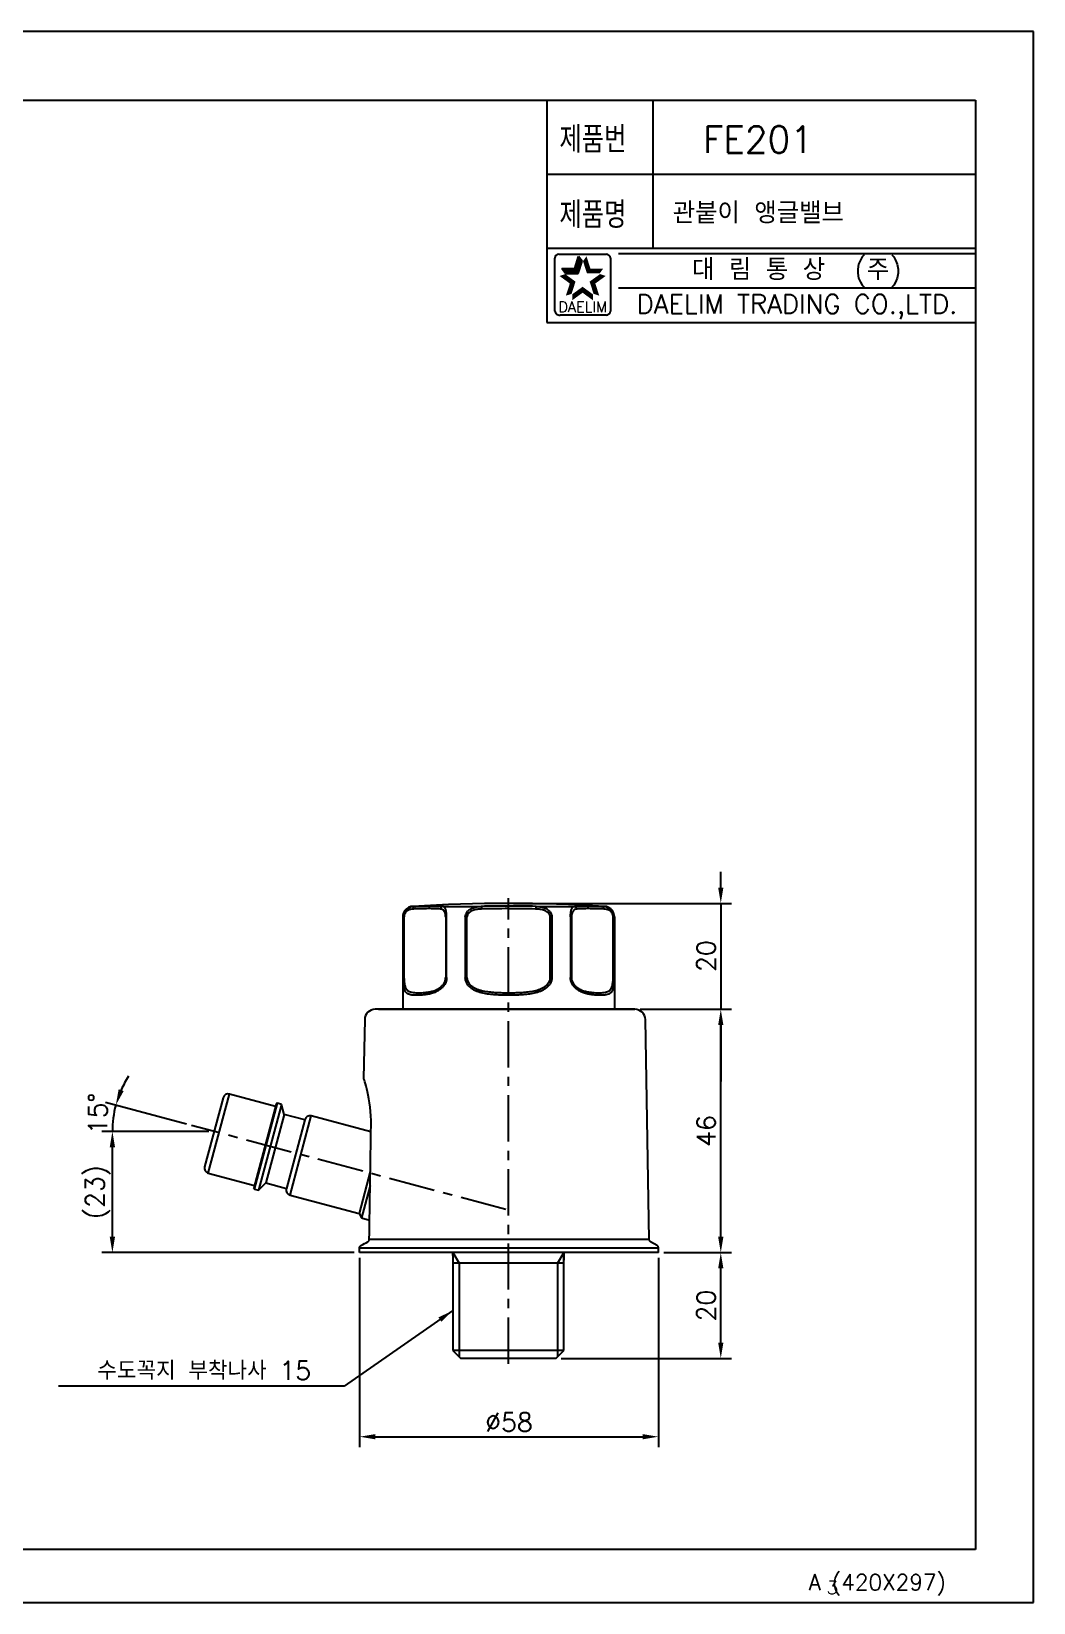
# Model space of a CAD drawing. Extents: x 43327 to 43747, y -38468 to -38171.
# Drawn here: x 43557.8 to 43747.3, y -38467.7 to -38170.7 of the extents above; entities that cross this region are included whole.
import ezdxf
from ezdxf.enums import TextEntityAlignment as Align

# ---------------------------------------------------------------- set-up
doc = ezdxf.new("R2010")
doc.units = 0
doc.header["$LTSCALE"] = 7
doc.header["$MEASUREMENT"] = 0
doc.linetypes.add('CENTER', pattern=[2, 1.25, -0.25, 0.25, -0.25])
doc.layers.get('0').update_dxf_attribs({"color": 2, "linetype": 'CONTINUOUS'})
for name, color, linetype in [('_DWG', 7, 'CONTINUOUS'), ('CL', 1, 'CENTER'), ('D', 2, 'CONTINUOUS'), ('DIM', 2, 'CONTINUOUS')]:
    doc.layers.add(name, color=color, linetype=linetype)
doc.styles.add('GHS', font='ROMANS.shx', dxfattribs={"bigfont": 'GHS.shx'})
doc.styles.add('ROMANS', font='romans', dxfattribs={"bigfont": 'GHS.shx'})
doc.dimstyles.new('STANDARD$7', dxfattribs={"dimscale": 0, "dimtxt": 3.5, "dimasz": 3, "dimexe": 2, "dimexo": 1, "dimgap": 1, "dimtad": 1, "dimdec": 4, "dimdsep": 46, "dimtxsty": 'GHS', "dimcen": 1, "dimclrd": 256, "dimclre": 256, "dimclrt": 256, "dimadec": 4, "dimazin": 2, "dimtfac": 1, "dimtdec": 4, "dimtmove": 0, "dimatfit": 0, "dimfxl": 0, "dimtolj": 1, "dimtzin": 0, "dimlwd": -1, "dimlwe": -1, "dimarcsym": 0})

# ---------------------------------------------------------------- blocks, each defined once
blk = doc.blocks.new('BORDER')
for p, q in [((1, 1), (0, 1)), ((1, 0), (1, 1)), ((0, 0), (1, 0))]:
    blk.add_line(p, q)

msp = doc.modelspace()

# ---------------------------------------------------------------- linework, layer by layer
at = {"color": 4}
for p, q in [((43358.28, -38183.74), (43736.28, -38183.74)), ((43736.28, -38183.74), (43736.28, -38457.74)), ((43736.28, -38457.74), (43358.28, -38457.74))]:
    msp.add_line(p, q, dxfattribs=at)
at = {"color": 7}
for p, q in [((43655.28, -38183.74), (43655.28, -38225.74)), ((43675.28, -38183.74), (43675.28, -38211.74)), ((43655.28, -38197.74), (43736.28, -38197.74)), ((43655.28, -38211.74), (43736.28, -38211.74)), ((43655.28, -38225.74), (43736.28, -38225.74))]:
    msp.add_line(p, q, dxfattribs=at)
at = {"color": 2, "linetype": 'Continuous'}
for p, q in [((43656.76, -38223.61), (43656.76, -38213.61)), ((43657.51, -38212.86), (43666.51, -38212.86)), ((43667.26, -38213.61), (43667.26, -38223.61)), ((43668.78, -38212.74), (43736.28, -38212.74)), ((43668.78, -38219.24), (43736.28, -38219.24)), ((43666.51, -38224.36), (43657.76, -38224.36))]:
    msp.add_line(p, q, dxfattribs=at)
at = {"color": 2}
for p, q in [((43660.52, -38215.56), (43661.27, -38213.26)), ((43661.19, -38216.48), (43661.94, -38214.17)), ((43661.94, -38214.17), (43661.27, -38213.26)), ((43658.76, -38216.48), (43658.1, -38215.56)), ((43658.1, -38215.56), (43660.52, -38215.56)), ((43658.76, -38216.48), (43661.19, -38216.48))]:
    msp.add_line(p, q, dxfattribs=at)
at = {"color": 7, "linetype": 'Continuous'}
for p, q in [((43629.89, -38336.14), (43630.39, -38336.14)), ((43635.58, -38336.14), (43642.83, -38336.14)), ((43653.21, -38336.14), (43660.46, -38336.14)), ((43665.65, -38336.14), (43666.16, -38336.14)), ((43628.02, -38338.14), (43628.02, -38355.59)), ((43628.25, -38338.14), (43628.02, -38338.14)), ((43628.13, -38338.14), (43628.13, -38349.59)), ((43628.25, -38349.59), (43628.25, -38338.14)), ((43636.13, -38338.14), (43636.13, -38349.59)), ((43636.31, -38349.59), (43636.31, -38338.14)), ((43639.84, -38338.14), (43639.84, -38349.59)), ((43640.14, -38349.59), (43640.14, -38338.14)), ((43655.9, -38349.59), (43655.9, -38338.14)), ((43656.2, -38338.14), (43656.2, -38349.59)), ((43659.73, -38338.14), (43659.73, -38349.59)), ((43659.92, -38338.14), (43659.92, -38349.59)), ((43668.02, -38338.14), (43667.79, -38338.14)), ((43667.79, -38349.59), (43667.79, -38338.14)), ((43667.92, -38349.59), (43667.92, -38338.14)), ((43668.02, -38338.14), (43668.02, -38355.59)), ((43648.02, -38352.95), (43648.02, -38352.47))]:
    msp.add_line(p, q, dxfattribs=at)
for points in [[(43629.89, -38336.14), (43629.53, -38336.19), (43629.1, -38336.35), (43628.72, -38336.61), (43628.4, -38336.95), (43628.17, -38337.35), (43628.04, -38337.78), (43628.01, -38338.14)], [(43668.03, -38338.14), (43668, -38337.78), (43667.87, -38337.35), (43667.64, -38336.95), (43667.33, -38336.61), (43666.94, -38336.35), (43666.51, -38336.19), (43666.16, -38336.14)]]:
    msp.add_lwpolyline(points, dxfattribs=at)
at = {"color": 2, "linetype": 'Continuous'}
for centre, radius, start, end in [((43657.51, -38213.61), 0.75, 90, 180), ((43666.51, -38213.61), 0.75, 0, 90), ((43657.64, -38223.48), 0.884, 188.1301, 278.1301), ((43666.51, -38223.61), 0.75, 270, 0)]:
    msp.add_arc(centre, radius, start, end, dxfattribs=at)
at = {"color": 7, "linetype": 'Continuous'}
for centre, radius, start, end in [((43648.02, -38635.59), 300, 86.5346, 93.4654), ((43648, -38544.73), 208.66, 89.9946, 91.419), ((43648.02, -38540.45), 203.88, 89.9984, 91.4356), ((43648.02, -38546.68), 210.6, 88.5876, 89.9988), ((43648.04, -38539.59), 203.01, 88.5613, 90.0046)]:
    msp.add_arc(centre, radius, start, end, dxfattribs=at)
for points, knots in [([(43630.39, -38336.14), (43630.15, -38336.15), (43629.78, -38336.2), (43629.31, -38336.37), (43628.96, -38336.57), (43628.69, -38336.79), (43628.5, -38337.01), (43628.37, -38337.19), (43628.27, -38337.4), (43628.15, -38337.71), (43628.12, -38337.97), (43628.13, -38338.14)], [0, 0, 0, 0, 0.216556, 0.32973, 0.447701, 0.572233, 0.637751, 0.705772, 0.776361, 0.849352, 1, 1, 1, 1]), ([(43630.03, -38336.64), (43629.85, -38336.65), (43629.57, -38336.68), (43629.22, -38336.79), (43628.95, -38336.92), (43628.69, -38337.11), (43628.46, -38337.37), (43628.28, -38337.72), (43628.24, -38337.99), (43628.25, -38338.14)], [0, 0, 0, 0, 0.208285, 0.31707, 0.430911, 0.552377, 0.685531, 0.835095, 1, 1, 1, 1]), ([(43630.03, -38336.64), (43630.02, -38336.58), (43630.04, -38336.45), (43630.12, -38336.29), (43630.24, -38336.18), (43630.34, -38336.14), (43630.39, -38336.14)], [0, 0, 0, 0, 0.275177, 0.536082, 0.776164, 1, 1, 1, 1]), ([(43635.14, -38336.64), (43634.79, -38336.62), (43634.03, -38336.58), (43632.33, -38336.56), (43630.97, -38336.6), (43630.03, -38336.64)], [0, 0, 0, 0, 0.207839, 0.444371, 1, 1, 1, 1]), ([(43630.39, -38336.14), (43631.36, -38336.1), (43632.73, -38336.06), (43634.46, -38336.08), (43635.22, -38336.12), (43635.58, -38336.14)], [0, 0, 0, 0, 0.555567, 0.792085, 1, 1, 1, 1]), ([(43635.58, -38336.14), (43635.53, -38336.14), (43635.41, -38336.18), (43635.26, -38336.29), (43635.17, -38336.45), (43635.15, -38336.58), (43635.14, -38336.64)], [0, 0, 0, 0, 0.240655, 0.487534, 0.741598, 1, 1, 1, 1]), ([(43636.13, -38338.14), (43636.13, -38338), (43636.11, -38337.74), (43636.03, -38337.39), (43635.91, -38337.12), (43635.78, -38336.93), (43635.63, -38336.79), (43635.42, -38336.68), (43635.25, -38336.65), (43635.14, -38336.64)], [0, 0, 0, 0, 0.211309, 0.390311, 0.532708, 0.647917, 0.74561, 0.833536, 1, 1, 1, 1]), ([(43636.31, -38338.14), (43636.31, -38337.97), (43636.3, -38337.65), (43636.25, -38337.22), (43636.18, -38336.87), (43636.09, -38336.59), (43635.98, -38336.39), (43635.86, -38336.25), (43635.73, -38336.17), (43635.63, -38336.15), (43635.58, -38336.14)], [0, 0, 0, 0, 0.21969, 0.414534, 0.573611, 0.698619, 0.795624, 0.872661, 0.938077, 1, 1, 1, 1]), ([(43639.84, -38338.14), (43639.84, -38337.97), (43639.91, -38337.63), (43640.16, -38337.19), (43640.51, -38336.83), (43641.07, -38336.48), (43641.86, -38336.22), (43642.51, -38336.15), (43642.84, -38336.14)], [0, 0, 0, 0, 0.128172, 0.25493, 0.380238, 0.504563, 0.75167, 1, 1, 1, 1]), ([(43642.91, -38336.64), (43642.77, -38336.64), (43642.48, -38336.66), (43642.05, -38336.71), (43641.63, -38336.79), (43641.23, -38336.92), (43640.84, -38337.1), (43640.49, -38337.36), (43640.23, -38337.71), (43640.15, -38337.99), (43640.14, -38338.14)], [0, 0, 0, 0, 0.125089, 0.25003, 0.374799, 0.499463, 0.624114, 0.74903, 0.874251, 1, 1, 1, 1]), ([(43642.84, -38336.14), (43642.84, -38336.14), (43642.85, -38336.16), (43642.86, -38336.19), (43642.87, -38336.24), (43642.88, -38336.3), (43642.89, -38336.37), (43642.9, -38336.49), (43642.91, -38336.58), (43642.91, -38336.64)], [0, 0, 0, 0, 0.036707, 0.102925, 0.199276, 0.32322, 0.470613, 0.636469, 1, 1, 1, 1]), ([(43653.21, -38336.14), (43653.2, -38336.14), (43653.19, -38336.16), (43653.18, -38336.19), (43653.17, -38336.24), (43653.16, -38336.3), (43653.15, -38336.37), (43653.14, -38336.49), (43653.14, -38336.58), (43653.13, -38336.64)], [0, 0, 0, 0, 0.036667, 0.10285, 0.199182, 0.323122, 0.470525, 0.636404, 1, 1, 1, 1]), ([(43655.9, -38338.14), (43655.9, -38337.99), (43655.84, -38337.78), (43655.68, -38337.53), (43655.49, -38337.32), (43655.2, -38337.1), (43654.82, -38336.92), (43654.41, -38336.79), (43653.99, -38336.71), (43653.56, -38336.66), (43653.28, -38336.64), (43653.13, -38336.64)], [0, 0, 0, 0, 0.125633, 0.188521, 0.251191, 0.376008, 0.500624, 0.625259, 0.750009, 0.874924, 1, 1, 1, 1]), ([(43653.2, -38336.14), (43653.53, -38336.15), (43654.18, -38336.22), (43654.97, -38336.47), (43655.53, -38336.83), (43655.82, -38337.13), (43656.01, -38337.41), (43656.15, -38337.71), (43656.2, -38337.97), (43656.2, -38338.14)], [0, 0, 0, 0, 0.248251, 0.495285, 0.619571, 0.744847, 0.808123, 0.87189, 1, 1, 1, 1]), ([(43659.74, -38338.14), (43659.73, -38337.97), (43659.74, -38337.73), (43659.77, -38337.41), (43659.8, -38337.15), (43659.86, -38336.87), (43659.95, -38336.59), (43660.06, -38336.39), (43660.18, -38336.25), (43660.32, -38336.17), (43660.41, -38336.14), (43660.46, -38336.14)], [0, 0, 0, 0, 0.219501, 0.320951, 0.414093, 0.573383, 0.698289, 0.795467, 0.872638, 0.938131, 1, 1, 1, 1]), ([(43660.9, -38336.64), (43660.79, -38336.65), (43660.62, -38336.68), (43660.41, -38336.79), (43660.26, -38336.93), (43660.13, -38337.12), (43660.01, -38337.39), (43659.93, -38337.74), (43659.91, -38338), (43659.92, -38338.14)], [0, 0, 0, 0, 0.166464, 0.25439, 0.352082, 0.467291, 0.609688, 0.788688, 1, 1, 1, 1]), ([(43660.46, -38336.14), (43660.82, -38336.12), (43661.59, -38336.08), (43663.32, -38336.06), (43664.69, -38336.1), (43665.65, -38336.14)], [0, 0, 0, 0, 0.207915, 0.444433, 1, 1, 1, 1]), ([(43660.46, -38336.14), (43660.52, -38336.14), (43660.63, -38336.18), (43660.78, -38336.29), (43660.87, -38336.45), (43660.9, -38336.58), (43660.9, -38336.64)], [0, 0, 0, 0, 0.240656, 0.487522, 0.741587, 1, 1, 1, 1]), ([(43666.02, -38336.64), (43665.07, -38336.6), (43663.72, -38336.56), (43662.01, -38336.58), (43661.25, -38336.62), (43660.9, -38336.64)], [0, 0, 0, 0, 0.555629, 0.792161, 1, 1, 1, 1]), ([(43667.92, -38338.14), (43667.92, -38337.97), (43667.89, -38337.71), (43667.78, -38337.4), (43667.67, -38337.19), (43667.54, -38337.01), (43667.35, -38336.79), (43667.08, -38336.57), (43666.73, -38336.37), (43666.26, -38336.2), (43665.89, -38336.15), (43665.65, -38336.14)], [0, 0, 0, 0, 0.150648, 0.223639, 0.294228, 0.36225, 0.427767, 0.5523, 0.670271, 0.783443, 1, 1, 1, 1]), ([(43666.02, -38336.64), (43666.02, -38336.58), (43666, -38336.45), (43665.92, -38336.29), (43665.8, -38336.18), (43665.7, -38336.14), (43665.65, -38336.14)], [0, 0, 0, 0, 0.275141, 0.536045, 0.776161, 1, 1, 1, 1]), ([(43667.79, -38338.14), (43667.8, -38337.99), (43667.76, -38337.72), (43667.58, -38337.37), (43667.35, -38337.11), (43667.09, -38336.92), (43666.82, -38336.79), (43666.47, -38336.68), (43666.2, -38336.65), (43666.02, -38336.64)], [0, 0, 0, 0, 0.164894, 0.314454, 0.447611, 0.569083, 0.682925, 0.791712, 1, 1, 1, 1]), ([(43636.31, -38349.59), (43636.31, -38349.69), (43636.3, -38349.9), (43636.24, -38350.2), (43636.14, -38350.49), (43635.98, -38350.84), (43635.72, -38351.24), (43635.35, -38351.63), (43634.94, -38351.95), (43634.51, -38352.2), (43634.09, -38352.4), (43633.53, -38352.6), (43632.98, -38352.73), (43632.45, -38352.83), (43631.95, -38352.89), (43631.37, -38352.93), (43630.72, -38352.96), (43630.22, -38352.94), (43629.86, -38352.91), (43629.61, -38352.88), (43629.37, -38352.83), (43629.16, -38352.76), (43628.96, -38352.67), (43628.78, -38352.55), (43628.62, -38352.39), (43628.48, -38352.19), (43628.37, -38351.93), (43628.28, -38351.61), (43628.21, -38351.21), (43628.16, -38350.73), (43628.13, -38350.18), (43628.12, -38349.79), (43628.13, -38349.59)], [0, 0, 0, 0, 0.025017, 0.049905, 0.074353, 0.09828, 0.144448, 0.188356, 0.230098, 0.26984, 0.307834, 0.344273, 0.412858, 0.44512, 0.476062, 0.534043, 0.586764, 0.634131, 0.655818, 0.676195, 0.695339, 0.713423, 0.730779, 0.747958, 0.765694, 0.784941, 0.807201, 0.834035, 0.866627, 0.905516, 0.950627, 1, 1, 1, 1]), ([(43628.24, -38349.59), (43628.24, -38349.69), (43628.25, -38349.88), (43628.26, -38350.15), (43628.28, -38350.41), (43628.32, -38350.72), (43628.38, -38351.05), (43628.48, -38351.39), (43628.61, -38351.66), (43628.75, -38351.87), (43628.92, -38352.03), (43629.16, -38352.2), (43629.51, -38352.33), (43629.97, -38352.42), (43630.47, -38352.46), (43631.03, -38352.47), (43631.63, -38352.46), (43632.27, -38352.41), (43632.96, -38352.32), (43633.7, -38352.16), (43634.46, -38351.89), (43635.09, -38351.51), (43635.48, -38351.14), (43635.69, -38350.88), (43635.99, -38350.43), (43636.13, -38349.96), (43636.12, -38349.59)], [0, 0, 0, 0, 0.025552, 0.050329, 0.073663, 0.095226, 0.132863, 0.163768, 0.189369, 0.211449, 0.231483, 0.250566, 0.288855, 0.329981, 0.374952, 0.424126, 0.477548, 0.535071, 0.596773, 0.663117, 0.734675, 0.813098, 0.855908, 0.878364, 0.901554, 1, 1, 1, 1]), ([(43648.02, -38352.95), (43647.61, -38352.95), (43646.79, -38352.94), (43645.56, -38352.88), (43644.35, -38352.77), (43643.35, -38352.6), (43642.57, -38352.4), (43642.01, -38352.21), (43641.47, -38351.96), (43640.97, -38351.64), (43640.52, -38351.24), (43640.15, -38350.77), (43639.9, -38350.21), (43639.84, -38349.8), (43639.84, -38349.59)], [0, 0, 0, 0, 0.127494, 0.254503, 0.380549, 0.505219, 0.56699, 0.628391, 0.689506, 0.750551, 0.811812, 0.873675, 0.93643, 1, 1, 1, 1]), ([(43640.14, -38349.59), (43640.14, -38349.78), (43640.21, -38350.17), (43640.49, -38350.67), (43640.88, -38351.09), (43641.33, -38351.42), (43641.83, -38351.68), (43642.35, -38351.88), (43642.9, -38352.04), (43643.63, -38352.2), (43644.58, -38352.33), (43645.72, -38352.42), (43646.87, -38352.46), (43647.64, -38352.47), (43648.02, -38352.47)], [0, 0, 0, 0, 0.063122, 0.125594, 0.187407, 0.248831, 0.310244, 0.37186, 0.433733, 0.495863, 0.620885, 0.746788, 0.873253, 1, 1, 1, 1]), ([(43648.02, -38352.47), (43648.41, -38352.47), (43649.17, -38352.46), (43650.32, -38352.42), (43651.47, -38352.33), (43652.41, -38352.2), (43653.15, -38352.04), (43653.69, -38351.88), (43654.21, -38351.68), (43654.71, -38351.42), (43655.17, -38351.09), (43655.49, -38350.74), (43655.69, -38350.42), (43655.85, -38350.07), (43655.9, -38349.78), (43655.9, -38349.59)], [0, 0, 0, 0, 0.126726, 0.253171, 0.379054, 0.504055, 0.566175, 0.628038, 0.689645, 0.751051, 0.812466, 0.874275, 0.905472, 0.936891, 1, 1, 1, 1]), ([(43656.2, -38349.59), (43656.21, -38349.8), (43656.14, -38350.21), (43655.89, -38350.77), (43655.52, -38351.24), (43655.07, -38351.64), (43654.57, -38351.96), (43654.03, -38352.21), (43653.47, -38352.4), (43652.69, -38352.6), (43651.7, -38352.77), (43650.48, -38352.88), (43649.25, -38352.94), (43648.43, -38352.95), (43648.02, -38352.95)], [0, 0, 0, 0, 0.063571, 0.126327, 0.188188, 0.249449, 0.310494, 0.371609, 0.433011, 0.494781, 0.619451, 0.745497, 0.872506, 1, 1, 1, 1]), ([(43667.92, -38349.59), (43667.92, -38349.79), (43667.91, -38350.18), (43667.88, -38350.73), (43667.83, -38351.21), (43667.77, -38351.61), (43667.67, -38351.93), (43667.56, -38352.19), (43667.42, -38352.39), (43667.26, -38352.55), (43667.08, -38352.67), (43666.81, -38352.79), (43666.51, -38352.86), (43666.19, -38352.91), (43665.82, -38352.94), (43665.32, -38352.96), (43664.79, -38352.94), (43664.34, -38352.91), (43663.84, -38352.86), (43663.18, -38352.77), (43662.51, -38352.6), (43661.96, -38352.4), (43661.53, -38352.2), (43661.1, -38351.95), (43660.7, -38351.63), (43660.32, -38351.24), (43660.06, -38350.84), (43659.9, -38350.49), (43659.81, -38350.2), (43659.75, -38349.9), (43659.73, -38349.69), (43659.73, -38349.59)], [0, 0, 0, 0, 0.049378, 0.094494, 0.133381, 0.165957, 0.192782, 0.21503, 0.234284, 0.25203, 0.269209, 0.28657, 0.323751, 0.344131, 0.365819, 0.413187, 0.46591, 0.494254, 0.523899, 0.587092, 0.655679, 0.692124, 0.730117, 0.769868, 0.811612, 0.855528, 0.901705, 0.925631, 0.950084, 0.974984, 1, 1, 1, 1]), ([(43659.92, -38349.59), (43659.92, -38349.96), (43660.05, -38350.43), (43660.35, -38350.88), (43660.56, -38351.14), (43660.95, -38351.51), (43661.58, -38351.89), (43662.35, -38352.16), (43663.08, -38352.32), (43663.77, -38352.41), (43664.42, -38352.46), (43665.02, -38352.47), (43665.57, -38352.46), (43666.08, -38352.42), (43666.54, -38352.33), (43666.88, -38352.2), (43667.12, -38352.03), (43667.29, -38351.87), (43667.44, -38351.66), (43667.56, -38351.39), (43667.66, -38351.05), (43667.72, -38350.72), (43667.76, -38350.41), (43667.78, -38350.15), (43667.8, -38349.88), (43667.8, -38349.69), (43667.8, -38349.59)], [0, 0, 0, 0, 0.09844, 0.121629, 0.144081, 0.18689, 0.265312, 0.336869, 0.403214, 0.464916, 0.522443, 0.575863, 0.625038, 0.67001, 0.711138, 0.749428, 0.76851, 0.788542, 0.810624, 0.836222, 0.867129, 0.904769, 0.926333, 0.949669, 0.974449, 1, 1, 1, 1])]:
    msp.add_open_spline(points, degree=3, knots=knots, dxfattribs=at)
at = {"color": 2}
for points in [[(43660.52, -38215.56), (43661.19, -38216.48), (43661.27, -38213.26), (43661.94, -38214.17)], [(43662.75, -38213.26), (43662.09, -38214.17), (43663.5, -38215.56), (43662.83, -38216.48)], [(43659.6, -38218.39), (43660.68, -38218.04), (43657.64, -38216.97), (43658.72, -38216.62)], [(43658.1, -38215.56), (43658.76, -38216.48), (43660.52, -38215.56), (43661.19, -38216.48)], [(43663.5, -38215.56), (43662.83, -38216.48), (43665.92, -38215.56), (43665.26, -38216.48)], [(43666.38, -38216.97), (43665.31, -38216.62), (43664.42, -38218.39), (43663.34, -38218.04)], [(43658.85, -38220.7), (43659.93, -38220.35), (43659.6, -38218.39), (43660.68, -38218.04)], [(43662.01, -38220.14), (43662.01, -38219.01), (43660.05, -38221.57), (43660.05, -38220.44)], [(43663.97, -38221.57), (43663.97, -38220.44), (43662.01, -38220.14), (43662.01, -38219.01)], [(43664.42, -38218.39), (43663.34, -38218.04), (43665.17, -38220.7), (43664.09, -38220.35)]]:
    msp.add_solid(points, dxfattribs=at)
at = {"layer": '_DWG'}
for p, q in [((43647.35, -38355.59), (43622.82, -38355.59)), ((43623.44, -38355.59), (43671.88, -38355.59)), ((43671.88, -38355.59), (43647.35, -38355.59)), ((43620.82, -38357.56), (43620.62, -38368.62)), ((43674.61, -38399.11), (43673.88, -38357.56)), ((43594.04, -38372.32), (43590.55, -38385.36)), ((43591.25, -38386.58), (43595.26, -38371.61)), ((43603.96, -38373.94), (43595.26, -38371.61)), ((43604.07, -38373.51), (43599.83, -38389.35)), ((43599.97, -38389.59), (43604.32, -38373.37)), ((43605.09, -38373.57), (43600.74, -38389.8)), ((43605.09, -38373.57), (43604.32, -38373.37)), ((43605.6, -38375.47), (43605.09, -38373.57)), ((43605.6, -38375.47), (43602.13, -38388.41)), ((43609.48, -38376.51), (43605.6, -38375.47)), ((43609.49, -38376.46), (43606, -38389.5)), ((43606.71, -38390.72), (43610.72, -38375.75)), ((43622, -38378.78), (43610.72, -38375.75)), ((43591.25, -38386.58), (43599.95, -38388.91)), ((43621.88, -38386.24), (43619.75, -38394.22)), ((43599.97, -38389.59), (43600.74, -38389.8)), ((43600.74, -38389.8), (43602.13, -38388.41)), ((43602.13, -38388.41), (43606.01, -38389.45)), ((43621.84, -38388.92), (43620.21, -38395.02)), ((43606.71, -38390.72), (43619.75, -38394.22)), ((43619.75, -38394.22), (43620.21, -38395.02)), ((43620.21, -38395.02), (43621.74, -38395.43)), ((43674.61, -38399.11), (43621.69, -38399.11)), ((43619.85, -38400.68), (43676.35, -38400.68)), ((43676.35, -38401.59), (43619.85, -38401.59)), ((43637.5, -38401.59), (43637.5, -38420.11)), ((43637.5, -38402.11), (43637.5, -38401.59)), ((43658.45, -38420.11), (43658.45, -38401.59)), ((43658.45, -38401.59), (43658.45, -38403.01)), ((43676.1, -38400.25), (43674.86, -38399.53)), ((43676.35, -38401.59), (43676.35, -38400.68)), ((43658.45, -38403.6), (43637.5, -38403.6)), ((43658.45, -38420.11), (43637.5, -38420.11)), ((43656.98, -38421.59), (43638.98, -38421.59))]:
    msp.add_line(p, q, dxfattribs=at)
for centre, radius, start, end in [((43622.82, -38357.59), 2, 90, 179), ((43671.88, -38357.59), 2, 1, 90), ((43595.01, -38372.58), 1, 75, 165), ((43604.27, -38373.56), 0.2, 75, 165), ((43610.46, -38376.72), 1, 75, 165), ((43591.51, -38385.62), 1, 165, 255), ((43600.02, -38389.4), 0.2, 165, 255), ((43606.97, -38389.76), 1, 165, 255), ((43675.85, -38400.68), 0.5, 0, 60)]:
    msp.add_arc(centre, radius, start, end, dxfattribs=at)
at = {"layer": '_DWG', "extrusion": (0, 0, -1)}
msp.add_arc((-43675.11, -38399.1), 0.5, 300, 359, dxfattribs=at)
at = {"layer": '_DWG'}
for points, knots in [([(43622.02, -38377.51), (43622.06, -38375.13), (43621.71, -38372.83), (43620.97, -38369.57), (43620.62, -38368.59), (43620.62, -38368.59), (43620.62, -38368.59), (43620.62, -38368.59)], [0, 0, 0, 0, 0.499995, 0.499995, 0.99999, 0.99999, 1, 1, 1, 1]), ([(43621.42, -38399.53), (43621.47, -38399.5), (43621.52, -38399.47), (43621.6, -38399.38), (43621.63, -38399.33), (43621.67, -38399.22), (43621.68, -38399.17), (43621.69, -38399.11)], [0, 0, 0, 0, 0.331581, 0.331581, 0.664163, 0.664163, 1, 1, 1, 1]), ([(43619.85, -38400.68), (43619.85, -38400.63), (43619.86, -38400.57), (43619.89, -38400.47), (43619.92, -38400.42), (43619.99, -38400.34), (43620.03, -38400.3), (43620.09, -38400.26), (43620.1, -38400.25), (43620.11, -38400.25)], [0, 0, 0, 0, 0.304801, 0.304801, 0.609211, 0.609211, 0.919691, 0.919691, 1, 1, 1, 1])]:
    msp.add_open_spline(points, degree=3, knots=knots, dxfattribs=at)
for points in [[(43621.69, -38399.11), (43621.8, -38391.91), (43621.91, -38384.71), (43622.02, -38377.51)], [(43620.11, -38400.25), (43620.55, -38400.01), (43620.98, -38399.77), (43621.42, -38399.53)], [(43637.5, -38420.11), (43637.99, -38420.61), (43638.48, -38421.1), (43638.98, -38421.59)], [(43656.98, -38421.59), (43657.47, -38421.1), (43657.96, -38420.61), (43658.45, -38420.11)]]:
    msp.add_open_spline(points, degree=3, dxfattribs=at)
msp.add_rational_spline([(43619.85, -38401.59), (43619.85, -38401.14), (43619.85, -38400.68)], [0.500005337552, 0.499994662448, 0.500005337552], degree=2, dxfattribs=at)
at = {"layer": 'CL'}
for p, q in [((43647.98, -38422.59), (43647.98, -38334.59)), ((43647.48, -38393.46), (43588.09, -38377.54))]:
    msp.add_line(p, q, dxfattribs=at)
at = {"layer": 'D'}
for p, q in [((43688.14, -38332.59), (43688.14, -38329.59)), ((43648.98, -38335.59), (43690.14, -38335.59)), ((43688.14, -38335.59), (43688.14, -38355.59)), ((43672.88, -38355.59), (43690.14, -38355.59)), ((43672.88, -38355.59), (43690.14, -38355.59)), ((43672.88, -38355.59), (43690.14, -38355.59)), ((43688.14, -38398.59), (43688.14, -38358.59)), ((43688.14, -38358.59), (43688.14, -38369.26)), ((43587.12, -38377.29), (43571.83, -38373.19)), ((43591.33, -38378.68), (43571.11, -38378.68)), ((43573.11, -38398.59), (43573.11, -38381.68)), ((43618.85, -38401.59), (43571.11, -38401.59)), ((43637.5, -38401.59), (43638.66, -38403.6)), ((43658.45, -38401.59), (43657.29, -38403.6)), ((43677.35, -38401.59), (43690.14, -38401.59)), ((43677.35, -38401.59), (43690.14, -38401.59)), ((43619.85, -38402.59), (43619.85, -38438.39)), ((43638.66, -38403.6), (43638.66, -38421.28)), ((43657.29, -38403.6), (43657.29, -38421.28)), ((43676.35, -38402.59), (43676.35, -38438.39)), ((43688.14, -38418.59), (43688.14, -38404.59)), ((43657.98, -38421.59), (43690.14, -38421.59)), ((43622.85, -38436.39), (43673.35, -38436.39))]:
    msp.add_line(p, q, dxfattribs=at)
for start, end in [(147.1003, 156.0502), (165, 180)]:
    msp.add_arc((43592.33, -38378.68), 19.23, start, end, dxfattribs=at)
for points in [[(43687.64, -38332.59), (43688.64, -38332.59), (43688.14, -38335.59)], [(43687.64, -38358.59), (43688.64, -38358.59), (43688.14, -38355.59)], [(43687.64, -38358.59), (43688.64, -38358.59), (43688.14, -38355.59)], [(43575.24, -38371.05), (43574.29, -38370.71), (43573.76, -38373.71)], [(43572.61, -38381.68), (43573.61, -38381.68), (43573.11, -38378.68)], [(43572.61, -38398.59), (43573.61, -38398.59), (43573.11, -38401.59)], [(43687.64, -38398.59), (43688.64, -38398.59), (43688.14, -38401.59)], [(43687.64, -38404.59), (43688.64, -38404.59), (43688.14, -38401.59)], [(43687.64, -38418.59), (43688.64, -38418.59), (43688.14, -38421.59)], [(43622.85, -38435.89), (43622.85, -38436.89), (43619.85, -38436.39)], [(43673.35, -38435.89), (43673.35, -38436.89), (43676.35, -38436.39)]]:
    msp.add_solid(points, dxfattribs=at)

# ---------------------------------------------------------------- block references
at = {"xscale": 420, "yscale": 297, "zscale": 420}
msp.add_blockref('BORDER', (43327.28, -38467.74), dxfattribs=at)

# ---------------------------------------------------------------- texts
at = {"color": 7, "style": 'GHS'}
msp.add_text('FE201', height=5, dxfattribs=at).set_placement((43695.17, -38191.17), align=Align.MIDDLE)
at = {"style": 'GHS'}
msp.add_text('관붙이 앵글밸브', height=4, dxfattribs=at).set_placement((43679.05, -38207.05))
at = {"color": 7, "linetype": 'Continuous'}
for s, height, style, p in [('대 림 통 상  (주)', 4, 'GHS', (43702.54, -38216.05)), ('DAELIM TRADING CO.,LTD.', 3.6, 'ROMANS', (43702.54, -38222.82))]:
    msp.add_text(s, height=height, dxfattribs=dict(at, style=style)).set_placement(p, align=Align.MIDDLE)
at = {"color": 2, "linetype": 'Continuous', "style": 'ROMANS'}
msp.add_text('DAELIM', height=2, dxfattribs=at).set_placement((43662.01, -38223.81), align=Align.CENTER)
at = {"layer": 'D', "color": 7, "style": 'GHS'}
for s, height, p in [('A (420X297)', 3, (43704.76, -38465.4)), ('3', 2.5, (43708.17, -38466.15))]:
    msp.add_text(s, height=height, dxfattribs=at).set_placement(p)
at = {"layer": 'D', "char_height": 3.5, "attachment_point": 5, "rotation": 90, "style": 'GHS'}
for s, insert in [('\\A1;20', (43685.39, -38345.53)), ('\\A1;15%%d', (43570.36, -38375.3)), ('\\A1;46', (43685.39, -38378.59)), ('(23)', (43570.36, -38390.14)), ('\\A1;20', (43685.39, -38411.59))]:
    msp.add_mtext(s, dxfattribs=dict(at, insert=insert))
at = {"layer": 'D', "char_height": 3.5, "attachment_point": 5, "style": 'GHS'}
for s, insert in [('수도꼭지 부착나사 15', (43590.48, -38423.89)), ('\\A1;%%C58', (43648.1, -38433.64))]:
    msp.add_mtext(s, dxfattribs=dict(at, insert=insert))
at = {"layer": 'DIM', "style": 'GHS', "width": 0.8}
for s, p in [('제품번', (43657.62, -38193.69)), ('제품명', (43657.62, -38207.93))]:
    msp.add_text(s, height=5, dxfattribs=at).set_placement(p)

# ---------------------------------------------------------------- leaders
at = {"layer": 'D'}
msp.add_leader([(43637.5, -38412.53), (43616.92, -38426.84), (43562.91, -38426.84)], dimstyle='STANDARD$7', override={"dimscale": 1, "dimtad": 0}, dxfattribs=at)

doc.saveas('drawing.dxf')
